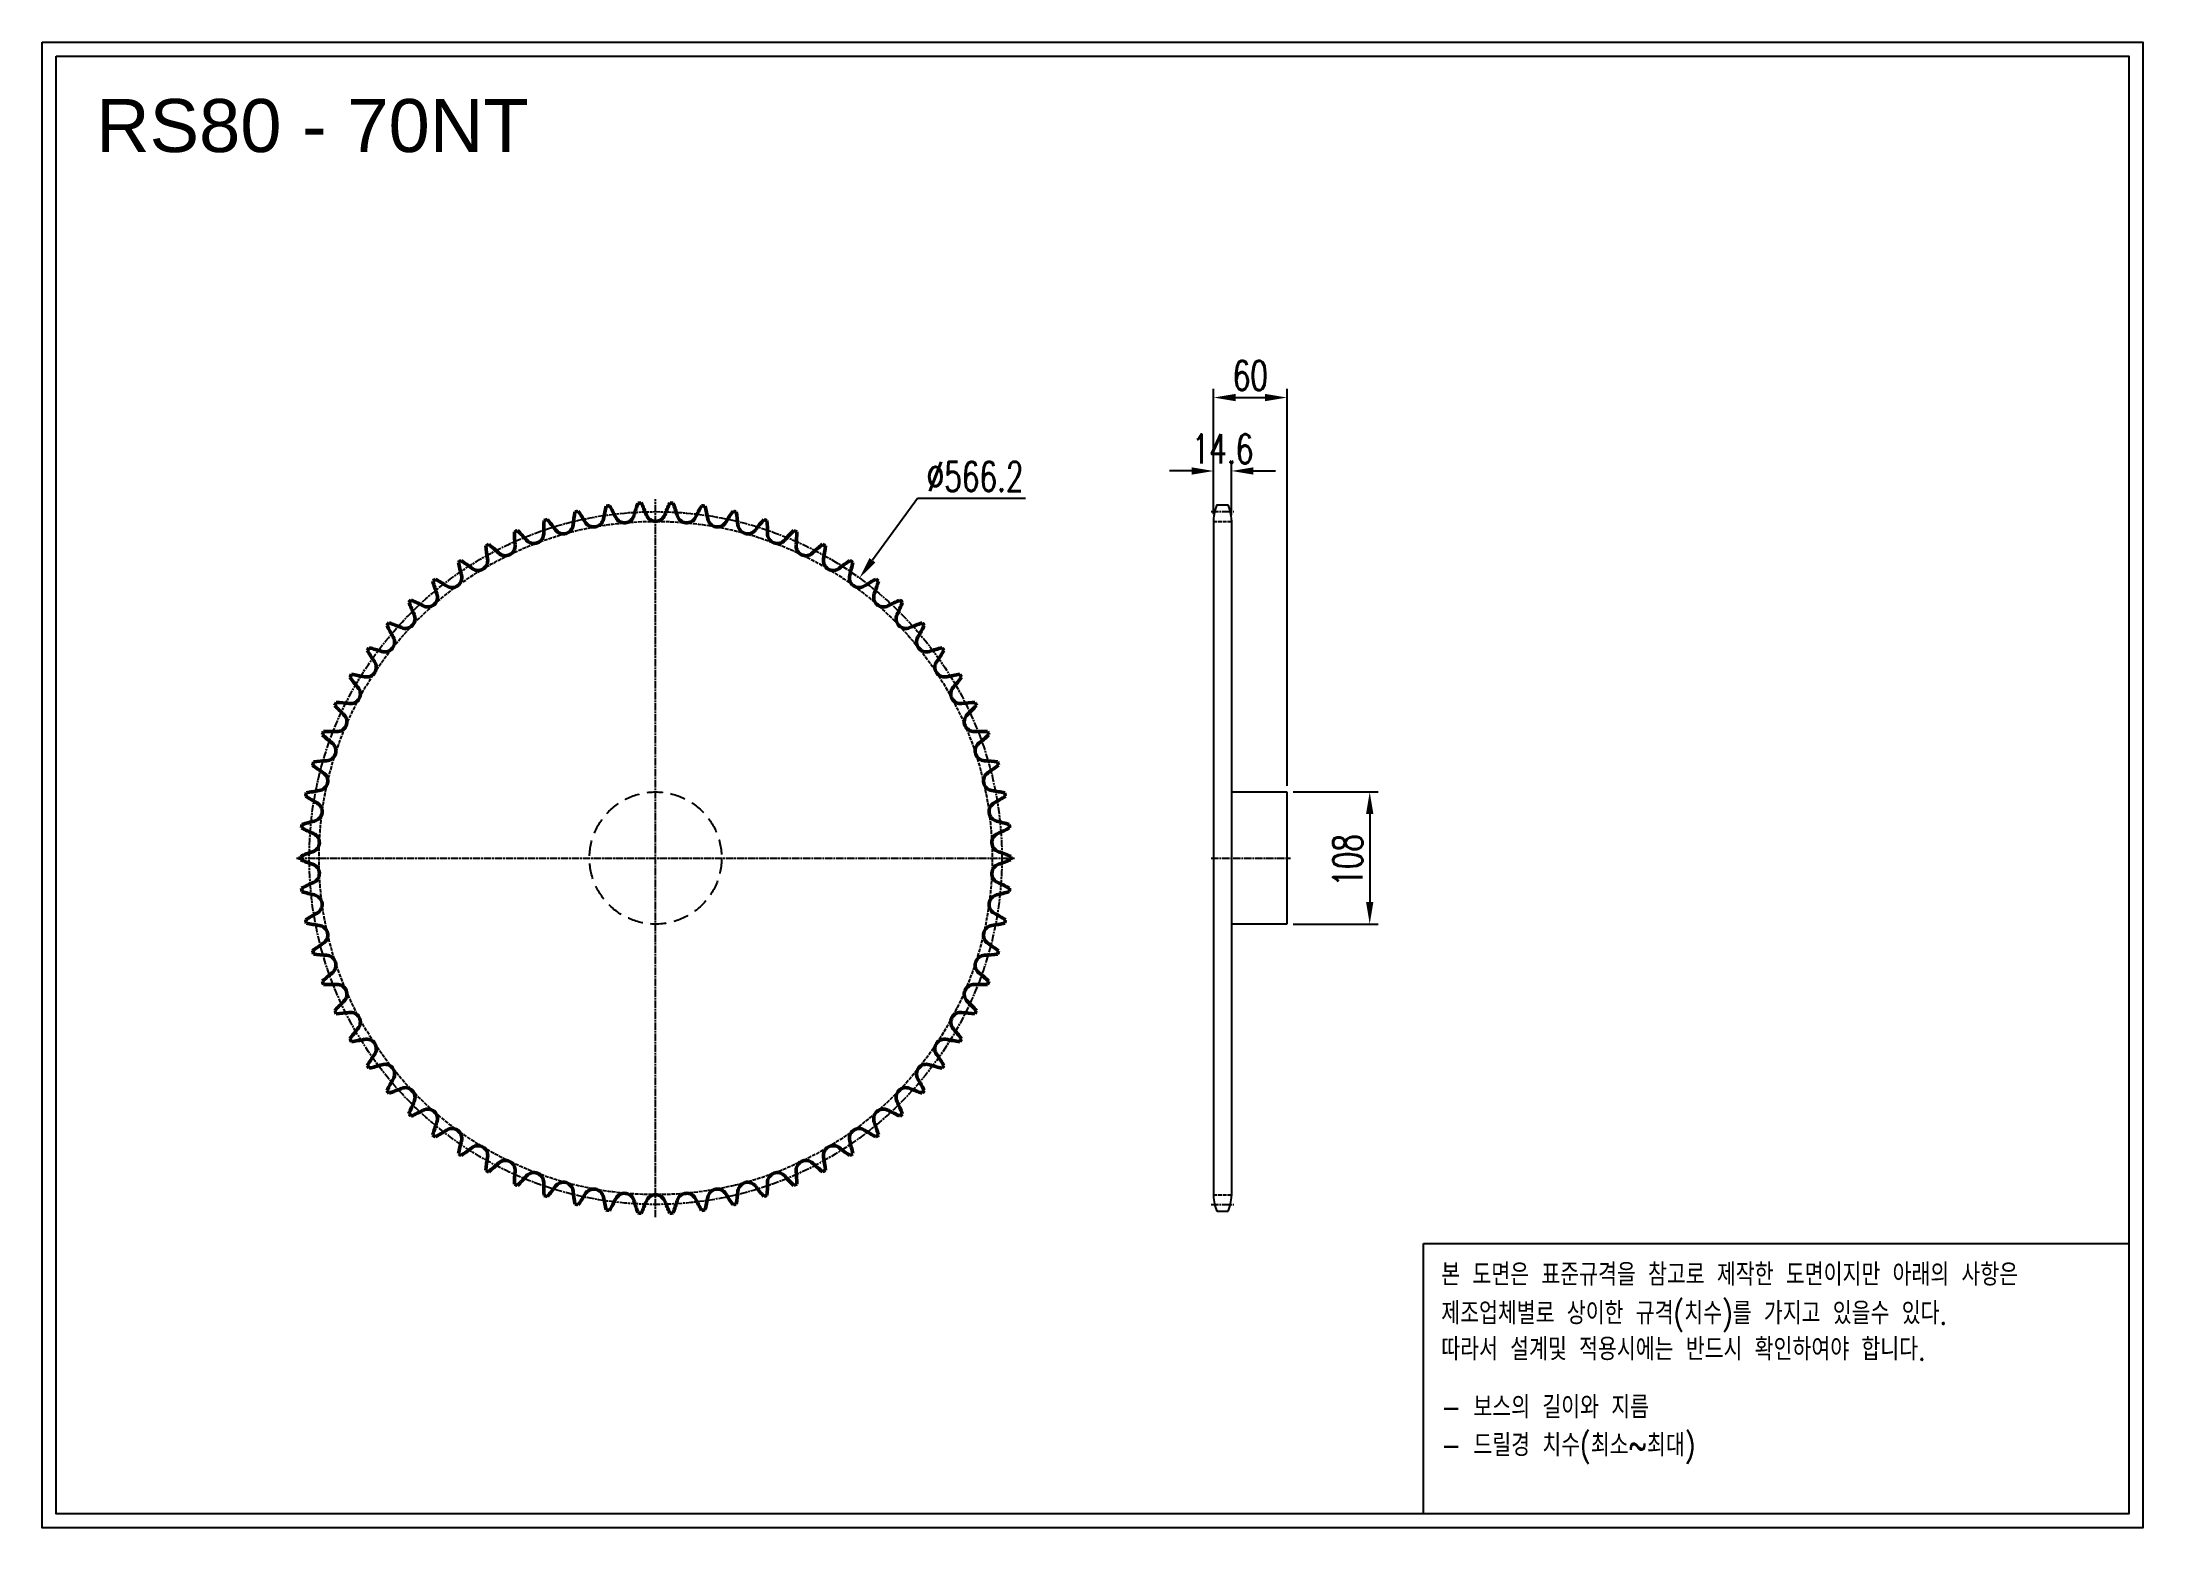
# Model space of a CAD drawing. Header units: millimetres. Extents: x -69295 to -67577, y 22702 to 23916.
import ezdxf

# ---------------------------------------------------------------- set-up
doc = ezdxf.new("R2010")
doc.units = ezdxf.units.MM
for name, pattern in [('AM_ISO02W050', [7.5, 6, -1.5]), ('AM_ISO02W050x2', [3.75, 3, -0.75]), ('AM_ISO08W050', [18, 12, -1.5, 3, -1.5]), ('AM_ISO08W050x2', [9, 6, -0.75, 1.5, -0.75]), ('HIDDEN', [9.525, 6.35, -3.175])]:
    doc.linetypes.add(name, pattern=pattern)
for name, color, linetype, lineweight in [('AM_0N', 7, 'Continuous', 50), ('AM_3N', 6, 'AM_ISO02W050', 25), ('AM_7', 4, 'AM_ISO08W050', 25), ('AM_7N', 4, 'AM_ISO08W050', 25)]:
    doc.layers.add(name, color=color, linetype=linetype, lineweight=lineweight)
doc.layers.add('HL', color=2, linetype='HIDDEN')
doc.layers.add('S-DIM', color=7, linetype='Continuous')
doc.styles.add('HAN', font='ROMANS.shx', dxfattribs={"width": 0.7, "bigfont": 'whgtxt.shx'})
doc.styles.add('HSG', font='SIMPLEX.shx', dxfattribs={"width": 0.7, "bigfont": 'HSG.shx'})
doc.styles.get("Standard").update_dxf_attribs({"font": 'arial.ttf'})
doc.dimstyles.new('APP36', dxfattribs={"dimscale": 10, "dimtxt": 2.4, "dimasz": 1.8, "dimexe": 0.7, "dimexo": 0.5, "dimgap": 0.6, "dimtad": 1, "dimtoh": 1, "dimdec": 1, "dimrnd": 0.01, "dimzin": 9, "dimdsep": 46, "dimtxsty": 'HSG', "dimcen": 0, "dimclrd": 1, "dimclre": 1, "dimclrt": 256, "dimazin": 2, "dimtp": 1, "dimtm": 1, "dimtfac": 0.5, "dimtdec": 1, "dimtofl": 0, "dimtmove": 0, "dimatfit": 3, "dimfxl": 0, "dimtvp": 1, "dimtolj": 2, "dimlwd": -1, "dimlwe": -1, "dimarcsym": 0})

# ---------------------------------------------------------------- blocks, each defined once
blk = doc.blocks.new('*D1')
at = {"layer": 'Defpoints', "color": 0, "transparency": 16777216}
for p in [(-68276.8, 23303.3), (-68276.8, 23195.3), (-68209.2, 23195.3)]:
    blk.add_point(p, dxfattribs=at)
at = {"layer": 'S-DIM', "color": 1, "transparency": 16777216}
for p, q in [((-68271.8, 23303.3), (-68202.2, 23303.3)), ((-68209.2, 23285.3), (-68209.2, 23213.3)), ((-68271.8, 23195.3), (-68202.2, 23195.3))]:
    blk.add_line(p, q, dxfattribs=at)
for points in [[(-68212.2, 23285.3), (-68206.2, 23285.3), (-68209.2, 23303.3)], [(-68212.2, 23213.3), (-68206.2, 23213.3), (-68209.2, 23195.3)]]:
    blk.add_solid(points, dxfattribs=at)
at = {"layer": 'S-DIM', "transparency": 16777216, "insert": (-68227.2, 23247.3), "char_height": 24, "attachment_point": 5, "rotation": 90, "style": 'HSG'}
blk.add_mtext('\\A2;108', dxfattribs=at)
blk = doc.blocks.new('*D2')
at = {"layer": 'Defpoints', "color": 0, "transparency": 16777216}
for p in [(-68322.2, 23565.6), (-68336.8, 23525.3), (-68322.2, 23524.4)]:
    blk.add_point(p, dxfattribs=at)
at = {"layer": 'S-DIM', "color": 1, "transparency": 16777216}
for p, q in [((-68354.8, 23565.6), (-68372.8, 23565.6)), ((-68336.8, 23530.3), (-68336.8, 23572.6)), ((-68322.2, 23529.4), (-68322.2, 23572.6)), ((-68304.2, 23565.6), (-68286.2, 23565.6))]:
    blk.add_line(p, q, dxfattribs=at)
for points in [[(-68354.8, 23568.6), (-68354.8, 23562.6), (-68336.8, 23565.6)], [(-68304.2, 23568.6), (-68304.2, 23562.6), (-68322.2, 23565.6)]]:
    blk.add_solid(points, dxfattribs=at)
at = {"layer": 'S-DIM', "transparency": 16777216, "insert": (-68329.5, 23583.6), "char_height": 24, "attachment_point": 5, "style": 'HSG'}
blk.add_mtext('\\A2;14.6', dxfattribs=at)
blk = doc.blocks.new('*D3')
at = {"layer": 'Defpoints', "color": 0, "transparency": 16777216}
for p in [(-68276.8, 23625.6), (-68336.8, 23525.3), (-68276.8, 23303.3)]:
    blk.add_point(p, dxfattribs=at)
at = {"layer": 'S-DIM', "color": 1, "transparency": 16777216}
for p, q in [((-68336.8, 23530.3), (-68336.8, 23632.6)), ((-68276.8, 23308.3), (-68276.8, 23632.6)), ((-68318.8, 23625.6), (-68294.8, 23625.6))]:
    blk.add_line(p, q, dxfattribs=at)
for points in [[(-68318.8, 23628.6), (-68318.8, 23622.6), (-68336.8, 23625.6)], [(-68294.8, 23628.6), (-68294.8, 23622.6), (-68276.8, 23625.6)]]:
    blk.add_solid(points, dxfattribs=at)
at = {"layer": 'S-DIM', "transparency": 16777216, "insert": (-68306.8, 23643.6), "char_height": 24, "attachment_point": 5, "style": 'HSG'}
blk.add_mtext('\\A2;60', dxfattribs=at)
blk = doc.blocks.new('*D4')
at = {"layer": 'Defpoints', "color": 0, "transparency": 16777216}
for p in [(-68626.3, 23478.1), (-68959.7, 23020.5)]:
    blk.add_point(p, dxfattribs=at)
at = {"layer": 'S-DIM', "color": 1, "transparency": 16777216}
for p, q in [((-68579, 23543), (-68615.7, 23492.6)), ((-68490.6, 23543), (-68579, 23543))]:
    blk.add_line(p, q, dxfattribs=at)
blk.add_solid([(-68618.1, 23494.4), (-68613.2, 23490.8), (-68626.3, 23478.1)], dxfattribs=at)
at = {"layer": 'S-DIM', "transparency": 16777216, "insert": (-68531.8, 23561), "char_height": 24, "attachment_point": 5, "style": 'HSG'}
blk.add_mtext('\\A2;∅566.2', dxfattribs=at)
blk = doc.blocks.new('notice1')
at = {"color": 4}
blk.add_lwpolyline([(-22142.12, 1735.9), (-22053.8, 1735.9), (-22053.8, 1702.07), (-22142.12, 1702.07)], close=True, dxfattribs=at)
at = {"color": 4, "style": 'HAN', "width": 0.8}
for s, p in [('본 도면은 표준규격을 참고로 제작한 도면이지만 아래의 사항은', (-22139.9, 1730.62)), ('제조업체별로 상이한 규격(치수)를 가지고 있을수 있다.', (-22139.9, 1725.78)), ('따라서 설계및 적용시에는 반드시 확인하여야 합니다.', (-22139.9, 1721.28)), ('- 보스의 길이와 지름', (-22139.9, 1714.03)), ('- 드릴경 치수(최소~최대)', (-22139.9, 1709.27))]:
    blk.add_text(s, height=2.7949, dxfattribs=at).set_placement(p)

msp = doc.modelspace()

# ---------------------------------------------------------------- linework, layer by layer
for p, q in [((-68334.02, 23537.97), (-68325.03, 23537.97)), ((-68336.83, 23525.27), (-68336.83, 22973.31)), ((-68322.23, 23525.27), (-68322.23, 22973.31)), ((-68322.23, 23303.29), (-68276.83, 23303.29)), ((-68276.83, 23303.29), (-68276.83, 23195.29)), ((-68276.83, 23195.29), (-68322.23, 23195.29)), ((-68334.02, 22960.61), (-68325.03, 22960.61))]:
    msp.add_line(p, q)
for points in [[(-69294.54, 23916.16), (-67577.08, 23916.16), (-67577.08, 22701.79), (-69294.54, 22701.79)], [(-69282.97, 23904.59), (-67588.65, 23904.59), (-67588.65, 22713.36), (-69282.97, 22713.36)]]:
    msp.add_lwpolyline(points, close=True)
for centre, start, end in [((-68306.63, 23525.27), 155.13196, 180), ((-68352.43, 23525.27), 0, 24.86804), ((-68306.63, 22973.31), 180, 204.86804), ((-68352.43, 22973.31), 335.13196, 0)]:
    msp.add_arc(centre, 30.2, start, end)
at = {"layer": 'AM_0N'}
for centre, radius, start, end in [((-68723.68, 23509.04), 137.2, 170.32077, 174.78571), ((-68792.97, 23249.29), 290.41, 102.58673, 103.12755), ((-68968.1, 23453.25), 137.2, 30.92857, 35.39351), ((-68700.67, 23501.78), 137.2, 165.17792, 169.64286), ((-68792.97, 23249.29), 290.41, 97.44388, 97.9847), ((-68949.11, 23468.13), 137.2, 25.78571, 30.25066), ((-68678.41, 23492.49), 137.2, 160.03506, 164.5), ((-68792.97, 23249.29), 290.41, 92.30102, 92.84184), ((-68928.87, 23481.25), 137.2, 20.64286, 25.1078), ((-68792.97, 23532.44), 8.02, 200.64286, 339.35714), ((-68657.07, 23481.25), 137.2, 154.8922, 159.35714), ((-68792.97, 23249.29), 290.41, 87.15816, 87.69898), ((-68907.53, 23492.49), 137.2, 15.5, 19.96494), ((-68636.82, 23468.13), 137.2, 149.74934, 154.21429), ((-68792.97, 23249.29), 290.41, 82.0153, 82.55612), ((-68885.27, 23501.78), 137.2, 10.35714, 14.82208), ((-68617.84, 23453.25), 137.2, 144.60649, 149.07143), ((-68792.97, 23249.29), 290.41, 76.87245, 77.41327), ((-68862.26, 23509.04), 137.2, 5.21429, 9.67923), ((-68792.97, 23249.29), 290.41, 112.87245, 113.41327), ((-68771.17, 23517.24), 137.2, 180.60649, 185.07143), ((-69001.7, 23418.7), 137.2, 41.21429, 45.67923), ((-68892.46, 23514.39), 8.02, 221.21429, 359.92857), ((-68747.24, 23514.21), 137.2, 175.46363, 179.92857), ((-68792.97, 23249.29), 290.41, 107.72959, 108.27041), ((-68985.68, 23436.73), 137.2, 36.07143, 40.53637), ((-68868.3, 23522.24), 8.02, 216.07143, 354.78571), ((-68843.53, 23527.89), 8.02, 210.92857, 349.64286), ((-68818.35, 23531.3), 8.02, 205.78571, 344.5), ((-68767.59, 23531.3), 8.02, 195.5, 334.21429), ((-68742.41, 23527.89), 8.02, 190.35714, 329.07143), ((-68717.64, 23522.24), 8.02, 185.21429, 323.92857), ((-68600.26, 23436.73), 137.2, 139.46363, 143.92857), ((-68792.97, 23249.29), 290.41, 71.72959, 72.27041), ((-68838.7, 23514.21), 137.2, 0.07143, 4.53637), ((-68693.48, 23514.39), 8.02, 180.07143, 318.78571), ((-68584.23, 23418.7), 137.2, 134.32077, 138.78571), ((-68792.97, 23249.29), 290.41, 66.58673, 67.12755), ((-68814.77, 23517.24), 137.2, 354.92857, 359.39351), ((-68792.97, 23249.29), 290.41, 118.0153, 118.55612), ((-68795.28, 23518.12), 137.2, 185.74934, 190.21429), ((-69016.05, 23399.31), 137.2, 46.35714, 50.82208), ((-68915.82, 23504.4), 8.02, 226.35714, 5.07143), ((-68670.11, 23504.4), 8.02, 174.92857, 313.64286), ((-68569.89, 23399.31), 137.2, 129.17792, 133.64286), ((-68792.97, 23249.29), 290.41, 61.44388, 61.9847), ((-68790.66, 23518.12), 137.2, 349.78571, 354.25066), ((-68959.4, 23478.37), 8.02, 236.64286, 15.35714), ((-68792.97, 23249.29), 290.41, 123.15816, 123.69898), ((-68819.36, 23516.83), 137.2, 190.8922, 195.35714), ((-69028.6, 23378.71), 137.2, 51.5, 55.96494), ((-68938.2, 23492.36), 8.02, 231.5, 10.21429), ((-68647.74, 23492.36), 8.02, 169.78571, 308.5), ((-68557.34, 23378.71), 137.2, 124.03506, 128.5), ((-68626.54, 23478.37), 8.02, 164.64286, 303.35714), ((-68766.57, 23516.83), 137.2, 344.64286, 349.1078), ((-68792.97, 23249.29), 290.41, 56.30102, 56.84184), ((-68979.26, 23462.52), 8.02, 241.78571, 20.5), ((-68792.97, 23249.29), 290.41, 128.30102, 128.84184), ((-68843.24, 23513.38), 137.2, 196.03506, 200.5), ((-69039.25, 23357.07), 137.2, 56.64286, 61.1078), ((-68546.68, 23357.07), 137.2, 118.8922, 123.35714), ((-68606.67, 23462.52), 8.02, 159.5, 298.21429), ((-68742.7, 23513.38), 137.2, 339.5, 343.96494), ((-68792.97, 23249.29), 290.41, 51.15816, 51.69898), ((-68997.63, 23444.97), 8.02, 246.92857, 25.64286), ((-68792.97, 23249.29), 290.41, 133.44388, 133.9847), ((-68866.71, 23507.81), 137.2, 201.17792, 205.64286), ((-69047.92, 23334.56), 137.2, 61.78571, 66.25066), ((-68538.01, 23334.56), 137.2, 113.74934, 118.21429), ((-68588.31, 23444.97), 8.02, 154.35714, 293.07143), ((-68719.23, 23507.81), 137.2, 334.35714, 338.82208), ((-68792.97, 23249.29), 290.41, 46.0153, 46.55612), ((-69014.34, 23425.83), 8.02, 252.07143, 30.78571), ((-68792.97, 23249.29), 290.41, 138.58673, 139.12755), ((-68889.59, 23500.16), 137.2, 206.32077, 210.78571), ((-69054.54, 23311.36), 137.2, 66.92857, 71.39351), ((-68531.4, 23311.36), 137.2, 108.60649, 113.07143), ((-68571.59, 23425.83), 8.02, 149.21429, 287.92857), ((-68696.35, 23500.16), 137.2, 329.21429, 333.67923), ((-68792.97, 23249.29), 290.41, 40.87245, 41.41327), ((-69029.28, 23405.28), 8.02, 257.21429, 35.92857), ((-68792.97, 23249.29), 290.41, 143.72959, 144.27041), ((-68911.69, 23490.49), 137.2, 211.46363, 215.92857), ((-69059.05, 23287.66), 137.2, 72.07143, 76.53637), ((-68526.89, 23287.66), 137.2, 103.46363, 107.92857), ((-68556.66, 23405.28), 8.02, 144.07143, 282.78571), ((-68674.25, 23490.49), 137.2, 324.07143, 328.53637), ((-68792.97, 23249.29), 290.41, 35.72959, 36.27041), ((-68792.97, 23249.29), 290.41, 148.87245, 149.41327), ((-68932.83, 23478.88), 137.2, 216.60649, 221.07143), ((-69061.42, 23263.66), 137.2, 77.21429, 81.67923), ((-68524.52, 23263.66), 137.2, 98.32077, 102.78571), ((-68653.11, 23478.88), 137.2, 318.92857, 323.39351), ((-68792.97, 23249.29), 290.41, 30.58673, 31.12755), ((-68792.97, 23249.29), 290.41, 154.0153, 154.55612), ((-69061.62, 23239.54), 137.2, 82.35714, 86.82208), ((-69042.31, 23383.47), 8.02, 262.35714, 41.07143), ((-68543.63, 23383.47), 8.02, 138.92857, 277.64286), ((-68524.31, 23239.54), 137.2, 93.17792, 97.64286), ((-68792.97, 23249.29), 290.41, 25.44388, 25.9847), ((-68952.85, 23465.42), 137.2, 221.74934, 226.21429), ((-69053.33, 23360.58), 8.02, 267.5, 46.21429), ((-68532.6, 23360.58), 8.02, 133.78571, 272.5), ((-68633.09, 23465.42), 137.2, 313.78571, 318.25066), ((-68792.97, 23249.29), 290.41, 159.15816, 159.69898), ((-68971.58, 23450.22), 137.2, 226.8922, 231.35714), ((-69059.67, 23215.49), 137.2, 87.5, 91.96494), ((-69062.26, 23336.79), 8.02, 272.64286, 51.35714), ((-68526.27, 23215.49), 137.2, 88.03506, 92.5), ((-68523.67, 23336.79), 8.02, 128.64286, 267.35714), ((-68614.36, 23450.22), 137.2, 308.64286, 313.1078), ((-68792.97, 23249.29), 290.41, 20.30102, 20.84184), ((-68792.97, 23249.29), 290.41, 164.30102, 164.84184), ((-68988.87, 23433.4), 137.2, 232.03506, 236.5), ((-69055.57, 23191.72), 137.2, 92.64286, 97.1078), ((-68530.37, 23191.72), 137.2, 82.8922, 87.35714), ((-68597.07, 23433.4), 137.2, 303.5, 307.96494), ((-68792.97, 23249.29), 290.41, 15.15816, 15.69898), ((-69069.02, 23312.3), 8.02, 277.78571, 56.5), ((-68516.92, 23312.3), 8.02, 123.5, 262.21429), ((-68792.97, 23249.29), 290.41, 169.44388, 169.9847), ((-69004.58, 23415.1), 137.2, 237.17792, 241.64286), ((-69049.35, 23168.41), 137.2, 97.78571, 102.25066), ((-69073.56, 23287.3), 8.02, 282.92857, 61.64286), ((-68512.38, 23287.3), 8.02, 118.35714, 257.07143), ((-68536.59, 23168.41), 137.2, 77.74934, 82.21429), ((-68581.35, 23415.1), 137.2, 298.35714, 302.82208), ((-68792.97, 23249.29), 290.41, 10.0153, 10.55612), ((-68792.97, 23249.29), 290.41, 174.58673, 175.12755), ((-69018.59, 23395.46), 137.2, 242.32077, 246.78571), ((-69041.07, 23145.76), 137.2, 102.92857, 107.39351), ((-68544.87, 23145.76), 137.2, 72.60649, 77.07143), ((-68567.34, 23395.46), 137.2, 293.21429, 297.67923), ((-68792.97, 23249.29), 290.41, 4.87245, 5.41327), ((-69030.79, 23123.94), 137.2, 108.07143, 112.53637), ((-69075.83, 23261.99), 8.02, 288.07143, 66.78571), ((-68510.1, 23261.99), 8.02, 113.21429, 251.92857), ((-68555.15, 23123.94), 137.2, 67.46363, 71.92857), ((-68792.97, 23249.29), 290.41, 179.72959, 180.27041), ((-69030.79, 23374.65), 137.2, 247.46363, 251.92857), ((-69075.83, 23236.59), 8.02, 293.21429, 71.92857), ((-68510.1, 23236.59), 8.02, 108.07143, 246.78571), ((-68555.15, 23374.65), 137.2, 288.07143, 292.53637), ((-68792.97, 23249.29), 290.41, 359.72959, 0.27041), ((-69018.59, 23103.12), 137.2, 113.21429, 117.67923), ((-68792.97, 23249.29), 290.41, 184.87245, 185.41327), ((-69041.07, 23352.82), 137.2, 252.60649, 257.07143), ((-68544.87, 23352.82), 137.2, 282.92857, 287.39351), ((-68567.34, 23103.12), 137.2, 62.32077, 66.78571), ((-68792.97, 23249.29), 290.41, 354.58673, 355.12755), ((-69004.58, 23083.49), 137.2, 118.35714, 122.82208), ((-69073.56, 23211.28), 8.02, 298.35714, 77.07143), ((-68512.38, 23211.28), 8.02, 102.92857, 241.64286), ((-68581.35, 23083.49), 137.2, 57.17792, 61.64286), ((-68792.97, 23249.29), 290.41, 190.0153, 190.55612), ((-69049.35, 23330.17), 137.2, 257.74934, 262.21429), ((-69069.02, 23186.28), 8.02, 303.5, 82.21429), ((-68516.92, 23186.28), 8.02, 97.78571, 236.5), ((-68536.59, 23330.17), 137.2, 277.78571, 282.25066), ((-68792.97, 23249.29), 290.41, 349.44388, 349.9847), ((-68988.87, 23065.19), 137.2, 123.5, 127.96494), ((-68792.97, 23249.29), 290.41, 195.15816, 195.69898), ((-69055.57, 23306.86), 137.2, 262.8922, 267.35714), ((-69062.26, 23161.79), 8.02, 308.64286, 87.35714), ((-68523.67, 23161.79), 8.02, 92.64286, 231.35714), ((-68530.37, 23306.86), 137.2, 272.64286, 277.1078), ((-68597.07, 23065.19), 137.2, 52.03506, 56.5), ((-68792.97, 23249.29), 290.41, 344.30102, 344.84184), ((-68971.58, 23048.37), 137.2, 128.64286, 133.1078), ((-68614.36, 23048.37), 137.2, 46.8922, 51.35714), ((-68792.97, 23249.29), 290.41, 200.30102, 200.84184), ((-69059.67, 23283.09), 137.2, 268.03506, 272.5), ((-69053.33, 23138.01), 8.02, 313.78571, 92.5), ((-68532.6, 23138.01), 8.02, 87.5, 226.21429), ((-68526.27, 23283.09), 137.2, 267.5, 271.96494), ((-68792.97, 23249.29), 290.41, 339.15816, 339.69898), ((-68952.85, 23033.16), 137.2, 133.78571, 138.25066), ((-68792.97, 23249.29), 290.41, 205.44388, 205.9847), ((-69061.62, 23259.05), 137.2, 273.17792, 277.64286), ((-69042.31, 23115.11), 8.02, 318.92857, 97.64286), ((-68543.63, 23115.11), 8.02, 82.35714, 221.07143), ((-68524.31, 23259.05), 137.2, 262.35714, 266.82208), ((-68633.09, 23033.16), 137.2, 41.74934, 46.21429), ((-68792.97, 23249.29), 290.41, 334.0153, 334.55612), ((-68932.83, 23019.7), 137.2, 138.92857, 143.39351), ((-68792.97, 23249.29), 290.41, 210.58673, 211.12755), ((-69061.42, 23234.93), 137.2, 278.32077, 282.78571), ((-69029.28, 23093.3), 8.02, 324.07143, 102.78571), ((-68556.66, 23093.3), 8.02, 77.21429, 215.92857), ((-68524.52, 23234.93), 137.2, 257.21429, 261.67923), ((-68653.11, 23019.7), 137.2, 36.60649, 41.07143), ((-68792.97, 23249.29), 290.41, 328.87245, 329.41327), ((-68911.69, 23008.09), 137.2, 144.07143, 148.53637), ((-68674.25, 23008.09), 137.2, 31.46363, 35.92857), ((-68792.97, 23249.29), 290.41, 215.72959, 216.27041), ((-69059.05, 23210.92), 137.2, 283.46363, 287.92857), ((-69014.34, 23072.75), 8.02, 329.21429, 107.92857), ((-68889.59, 22998.42), 137.2, 149.21429, 153.67923), ((-68571.59, 23072.75), 8.02, 72.07143, 210.78571), ((-68696.35, 22998.42), 137.2, 26.32077, 30.78571), ((-68526.89, 23210.92), 137.2, 252.07143, 256.53637), ((-68792.97, 23249.29), 290.41, 323.72959, 324.27041), ((-68792.97, 23249.29), 290.41, 220.87245, 221.41327), ((-69054.54, 23187.22), 137.2, 288.60649, 293.07143), ((-68997.63, 23053.62), 8.02, 334.35714, 113.07143), ((-68866.71, 22990.77), 137.2, 154.35714, 158.82208), ((-68588.31, 23053.62), 8.02, 66.92857, 205.64286), ((-68719.23, 22990.77), 137.2, 21.17792, 25.64286), ((-68531.4, 23187.22), 137.2, 246.92857, 251.39351), ((-68792.97, 23249.29), 290.41, 318.58673, 319.12755), ((-68792.97, 23249.29), 290.41, 226.0153, 226.55612), ((-69047.92, 23164.03), 137.2, 293.74934, 298.21429), ((-68979.26, 23036.06), 8.02, 339.5, 118.21429), ((-68843.24, 22985.2), 137.2, 159.5, 163.96494), ((-68606.67, 23036.06), 8.02, 61.78571, 200.5), ((-68742.7, 22985.2), 137.2, 16.03506, 20.5), ((-68538.01, 23164.03), 137.2, 241.78571, 246.25066), ((-68792.97, 23249.29), 290.41, 313.44388, 313.9847), ((-68792.97, 23249.29), 290.41, 231.15816, 231.69898), ((-69039.25, 23141.52), 137.2, 298.8922, 303.35714), ((-68959.4, 23020.22), 8.02, 344.64286, 123.35714), ((-68819.36, 22981.76), 137.2, 164.64286, 169.1078), ((-68938.2, 23006.22), 8.02, 349.78571, 128.5), ((-68647.74, 23006.22), 8.02, 51.5, 190.21429), ((-68626.54, 23020.22), 8.02, 56.64286, 195.35714), ((-68766.57, 22981.76), 137.2, 10.8922, 15.35714), ((-68546.68, 23141.52), 137.2, 236.64286, 241.1078), ((-68792.97, 23249.29), 290.41, 308.30102, 308.84184), ((-68792.97, 23249.29), 290.41, 236.30102, 236.84184), ((-69028.6, 23119.87), 137.2, 304.03506, 308.5), ((-68795.28, 22980.47), 137.2, 169.78571, 174.25066), ((-69016.05, 23099.27), 137.2, 309.17792, 313.64286), ((-68915.82, 22994.18), 8.02, 354.92857, 133.64286), ((-68670.11, 22994.18), 8.02, 46.35714, 185.07143), ((-68569.89, 23099.27), 137.2, 226.35714, 230.82208), ((-68790.66, 22980.47), 137.2, 5.74934, 10.21429), ((-68557.34, 23119.87), 137.2, 231.5, 235.96494), ((-68792.97, 23249.29), 290.41, 303.15816, 303.69898), ((-68792.97, 23249.29), 290.41, 241.44388, 241.9847), ((-68771.17, 22981.34), 137.2, 174.92857, 179.39351), ((-68792.97, 23249.29), 290.41, 246.58673, 247.12755), ((-69001.7, 23079.88), 137.2, 314.32077, 318.78571), ((-68892.46, 22984.19), 8.02, 0.07143, 138.78571), ((-68747.24, 22984.38), 137.2, 180.07143, 184.53637), ((-68985.68, 23061.85), 137.2, 319.46363, 323.92857), ((-68868.3, 22976.34), 8.02, 5.21429, 143.92857), ((-68717.64, 22976.34), 8.02, 36.07143, 174.78571), ((-68600.26, 23061.85), 137.2, 216.07143, 220.53637), ((-68838.7, 22984.38), 137.2, 355.46363, 359.92857), ((-68693.48, 22984.19), 8.02, 41.21429, 179.92857), ((-68584.23, 23079.88), 137.2, 221.21429, 225.67923), ((-68792.97, 23249.29), 290.41, 292.87245, 293.41327), ((-68814.77, 22981.34), 137.2, 0.60649, 5.07143), ((-68792.97, 23249.29), 290.41, 298.0153, 298.55612), ((-68792.97, 23249.29), 290.41, 251.72959, 252.27041), ((-68723.68, 22989.54), 137.2, 185.21429, 189.67923), ((-68792.97, 23249.29), 290.41, 256.87245, 257.41327), ((-68968.1, 23045.33), 137.2, 324.60649, 329.07143), ((-68843.53, 22970.69), 8.02, 10.35714, 149.07143), ((-68700.67, 22996.8), 137.2, 190.35714, 194.82208), ((-68949.11, 23030.45), 137.2, 329.74934, 334.21429), ((-68818.35, 22967.28), 8.02, 15.5, 154.21429), ((-68678.41, 23006.09), 137.2, 195.5, 199.96494), ((-68928.87, 23017.34), 137.2, 334.8922, 339.35714), ((-68792.97, 22966.14), 8.02, 20.64286, 159.35714), ((-68657.07, 23017.34), 137.2, 200.64286, 205.1078), ((-68907.53, 23006.09), 137.2, 340.03506, 344.5), ((-68767.59, 22967.28), 8.02, 25.78571, 164.5), ((-68636.82, 23030.45), 137.2, 205.78571, 210.25066), ((-68885.27, 22996.8), 137.2, 345.17792, 349.64286), ((-68742.41, 22970.69), 8.02, 30.92857, 169.64286), ((-68617.84, 23045.33), 137.2, 210.92857, 215.39351), ((-68792.97, 23249.29), 290.41, 282.58673, 283.12755), ((-68862.26, 22989.54), 137.2, 350.32077, 354.78571), ((-68792.97, 23249.29), 290.41, 287.72959, 288.27041), ((-68792.97, 23249.29), 290.41, 262.0153, 262.55612), ((-68792.97, 23249.29), 290.41, 267.15816, 267.69898), ((-68792.97, 23249.29), 290.41, 272.30102, 272.84184), ((-68792.97, 23249.29), 290.41, 277.44388, 277.9847)]:
    msp.add_arc(centre, radius, start, end, dxfattribs=at)
at = {"layer": 'AM_3N', "linetype": 'AM_ISO02W050x2'}
for p, q in [((-68336.83, 23524.42), (-68322.23, 23524.42)), ((-68336.83, 22974.16), (-68322.23, 22974.16))]:
    msp.add_line(p, q, dxfattribs=at)
msp.add_circle((-68792.97, 23249.29), 275.13, dxfattribs=at)
at = {"layer": 'AM_7', "linetype": 'AM_ISO08W050x2'}
for p, q in [((-68338.77, 23532.36), (-68320.28, 23532.36)), ((-68338.77, 23249.29), (-68274.01, 23249.29)), ((-68338.77, 22966.22), (-68320.28, 22966.22))]:
    msp.add_line(p, q, dxfattribs=at)
msp.add_circle((-68792.97, 23249.29), 283.07, dxfattribs=at)
at = {"layer": 'AM_7N', "linetype": 'AM_ISO08W050x2'}
for p, q in [((-68792.97, 22955.88), (-68792.97, 23542.7)), ((-69086.38, 23249.29), (-68499.56, 23249.29))]:
    msp.add_line(p, q, dxfattribs=at)
at = {"layer": 'HL', "ltscale": 2}
msp.add_circle((-68792.97, 23249.29), 54, dxfattribs=at)

# ---------------------------------------------------------------- block references
at = {"xscale": 6.527910445055999, "yscale": 6.527910445055999, "zscale": 6.527910445055999}
msp.add_blockref('notice1', (76376.57, 11602.41), dxfattribs=at)

# ---------------------------------------------------------------- texts
msp.add_text('RS80 - 70NT', height=43.3701).set_placement((-69250.31, 23826.23))

# ---------------------------------------------------------------- dimensions: what is measured, and where the dimension line sits
at = {"layer": 'S-DIM'}
dim = msp.add_linear_dim(base=(-68276.83, 23625.57), p1=(-68336.83, 23525.27), p2=(-68276.83, 23303.29), dimstyle='APP36', dxfattribs=at)
dim.commit()
dim.dimension.update_dxf_attribs({"geometry": '*D3', "text_midpoint": (-68306.83, 23643.57)})
dim = msp.add_linear_dim(base=(-68322.23, 23565.57), p1=(-68336.83, 23525.27), p2=(-68322.23, 23524.42), dimstyle='APP36', dxfattribs=at)
dim.commit()
dim.dimension.update_dxf_attribs({"geometry": '*D2', "text_midpoint": (-68329.53, 23565.57), "dimtype": 128})
dim = msp.add_diameter_dim_2p(p1=(-68959.68, 23020.52), p2=(-68626.25, 23478.06), dimstyle='APP36', dxfattribs=at)
dim.commit()
dim.dimension.update_dxf_attribs({"geometry": '*D4', "text_midpoint": (-68531.76, 23542.96), "dimtype": 131})
dim = msp.add_linear_dim(base=(-68209.24, 23195.29), p1=(-68276.83, 23303.29), p2=(-68276.83, 23195.29), angle=90, dimstyle='APP36', dxfattribs=at)
dim.commit()
dim.dimension.update_dxf_attribs({"geometry": '*D1', "text_midpoint": (-68209.24, 23247.25), "dimtype": 128})

doc.saveas('drawing.dxf')
